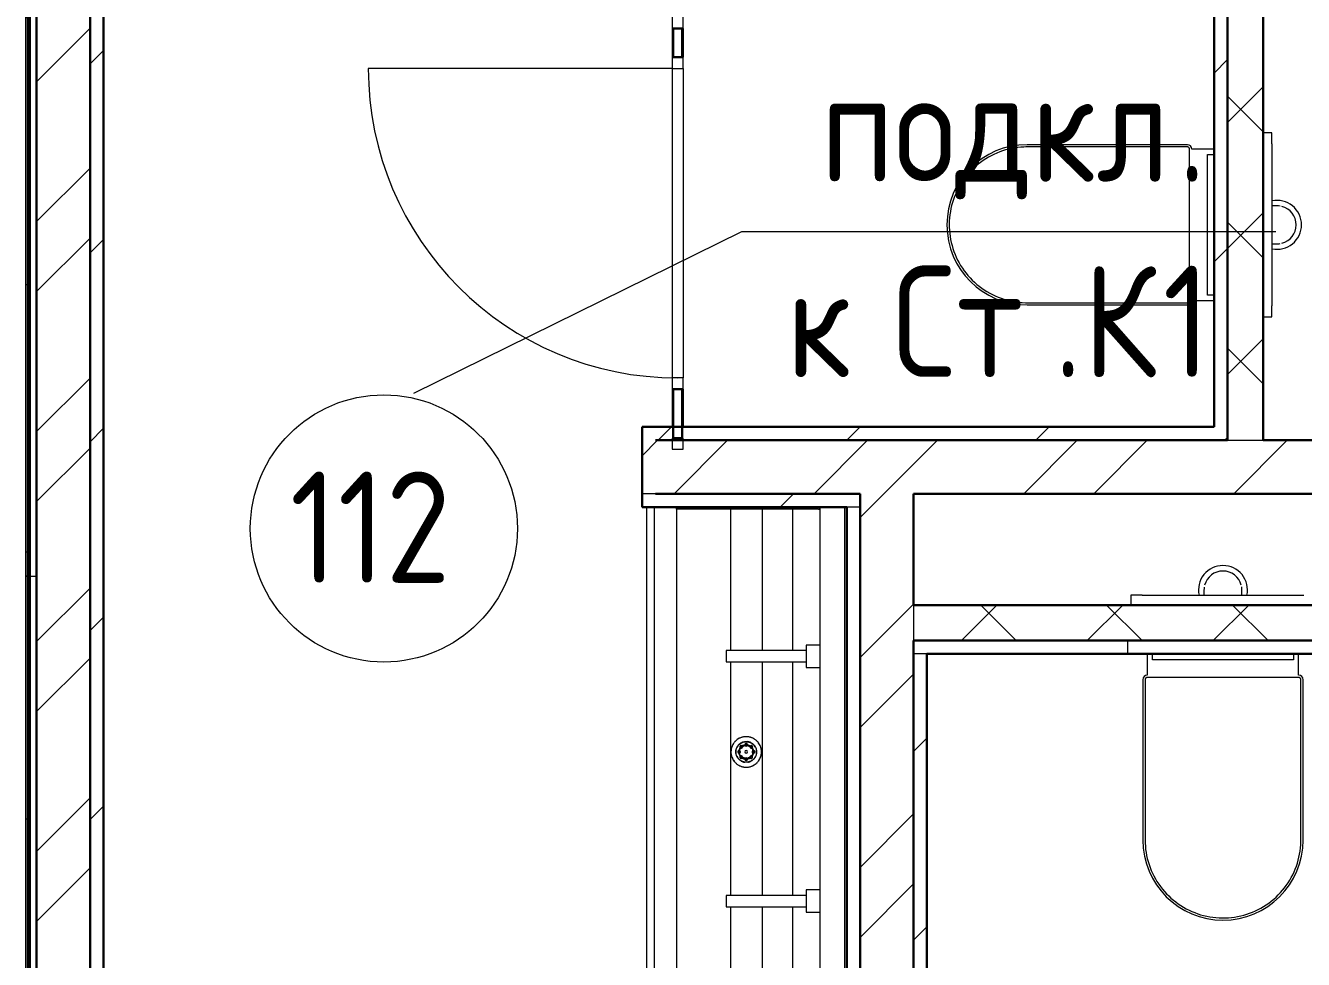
# Model space of a CAD drawing. Header units: millimetres. Extents: x -88595 to 880822, y -1054509 to -148035.
# Drawn here: x 160523 to 163394, y -273148 to -271051 of the extents above; entities that cross this region are included whole.
import ezdxf

# ---------------------------------------------------------------- set-up
doc = ezdxf.new("R2010")
doc.units = ezdxf.units.MM
for name, color, linetype, lineweight in [('Аннотация', 7, 'Continuous', 20), ('Витраж', 7, 'Continuous', 9), ('Двери', 7, 'Continuous', 9), ('Марки помещений', 7, 'Continuous', 20), ('Оборудование', 7, 'Continuous', 18), ('Ограждение', 7, 'Continuous', 9), ('Сантехника', 7, 'Continuous', 18), ('Стены наружные', 7, 'Continuous', 18), ('Стены разрез', 7, 'Continuous', 30), ('Стены штриховка', 7, 'Continuous', 9)]:
    doc.layers.add(name, color=color, linetype=linetype, lineweight=lineweight)
doc.styles.add('$1$GOST Common', font='GOST_Common.ttf', dxfattribs={"width": 0.9, "height": 250})
doc.styles.add('GOST Common_3', font='GOST_Common.ttf', dxfattribs={"width": 0.9, "height": 2.5})
pattern_1 = [(0, (223438.7, 672767.34), (0, 600), []), (90, (223438.7, 672767.34), (-600, 4e-14), [])]

# ---------------------------------------------------------------- blocks, each defined once
blk = doc.blocks.new('$0$ADSK_Аннотация_Текст_сВыноской - Текст с выноской-3260329-В_Координация_1 этаж ОВ3')
at = {"layer": 'Аннотация'}
blk.add_line((-6, 0), (6, 0), dxfattribs=at)
blk = doc.blocks.new('1 этаж')
at = {"layer": 'Ограждение'}
h = blk.add_hatch(dxfattribs=at)
h.set_pattern_fill('FP_24', color=256, style=0, pattern_type=2)
h.set_pattern_definition(pattern_1)
h.paths.add_polyline_path([(196657.7, 656027.6), (196657.7, 659612.6), (196652.7, 659612.6), (196652.7, 656027.6)])
h = blk.add_hatch(dxfattribs=at)
h.set_pattern_fill('FP_24', color=256, style=0, pattern_type=2)
h.set_pattern_definition(pattern_1)
h.paths.add_polyline_path([(196652.7, 654527.6), (196657.7, 654527.6), (196657.7, 656027.6), (196652.7, 656027.6), (196652.7, 654580.8)])
at = {"layer": 'Витраж', "lineweight": 18, "extrusion": (0, 0, -1)}
for p, q in [((198105.2, 657282.6), (198105.2, 657257.6)), ((198130.2, 657257.6), (198130.2, 657282.6)), ((198105.2, 657257.6), (198130.2, 657257.6)), ((198130.2, 657192.6), (198105.2, 657192.6)), ((198105.2, 657192.6), (198105.2, 657167.6)), ((198105.2, 657167.6), (198130.2, 657167.6)), ((198130.2, 657167.6), (198130.2, 657192.6)), ((198130.2, 656472.6), (198105.2, 656472.6)), ((198105.2, 656472.6), (198105.2, 656447.6)), ((198130.2, 656447.6), (198130.2, 656472.6)), ((198105.2, 656447.6), (198130.2, 656447.6))]:
    blk.add_line(p, q, dxfattribs=at)
at = {"layer": 'Витраж'}
for p, q in [((198105.2, 657257.6), (198105.2, 657192.6)), ((198130.2, 657257.6), (198130.2, 657192.6)), ((198105.2, 657167.6), (198105.2, 656472.6)), ((198130.2, 657167.6), (198130.2, 656472.6)), ((198105.2, 656447.6), (198105.2, 656362.6)), ((198130.2, 656447.6), (198130.2, 656362.6))]:
    blk.add_line(p, q, dxfattribs=at)
at = {"layer": 'Витраж', "lineweight": 18}
for p, q in [((198130.2, 656337.6), (198105.2, 656337.6)), ((198105.2, 656337.6), (198105.2, 656312.6)), ((198130.2, 656312.6), (198130.2, 656337.6)), ((198105.2, 656312.6), (198130.2, 656312.6))]:
    blk.add_line(p, q, dxfattribs=at)
at = {"layer": 'Двери'}
blk.add_line((198105.2, 657167.6), (197422.7, 657167.6), dxfattribs=at)
blk.add_arc((198117.7, 657167.6), 695, 180, 270, dxfattribs=at)
at = {"layer": 'Марки помещений'}
blk.add_circle((197457.7, 656134.5), 300, dxfattribs=at)
at = {"layer": 'Ограждение'}
for p, q in [((196652.7, 659612.6), (196652.7, 656027.6)), ((196657.7, 656027.6), (196652.7, 656027.6)), ((196652.7, 656027.6), (196657.7, 656027.6)), ((196652.7, 656027.6), (196652.7, 654527.6))]:
    blk.add_line(p, q, dxfattribs=at)
at = {"layer": 'Сантехника', "lineweight": 9}
for p, q in [((199452.7, 657023.1), (199432.7, 657023.1)), ((199452.7, 656998.1), (199452.7, 657023.1)), ((199452.7, 656998.1), (199452.7, 656634.6)), ((199452.7, 656609.6), (199452.7, 656634.6)), ((199432.7, 656609.6), (199452.7, 656609.6)), ((199136, 655984.8), (199136, 655962.6)), ((199161, 655984.8), (199136, 655984.8)), ((199161, 655984.8), (199524.5, 655984.8))]:
    blk.add_line(p, q, dxfattribs=at)
at = {"layer": 'Сантехника'}
for p, q in [((199262.7, 656996.4), (198902.7, 656996.4)), ((199262.7, 656991.4), (198902.7, 656991.4)), ((199267.7, 656646.4), (199267.7, 656986.4)), ((199322.7, 656986.4), (199272.7, 656986.4)), ((199307.7, 656658.1), (199307.7, 656974.6)), ((199307.7, 656974.6), (199322.7, 656974.6)), ((199322.7, 656658.1), (199307.7, 656658.1)), ((198902.7, 656641.4), (199262.7, 656641.4)), ((198902.7, 656636.4), (199262.7, 656636.4)), ((199272.7, 656646.4), (199322.7, 656646.4)), ((198047.7, 656182.6), (198047.7, 654412.6)), ((198064.7, 656182.6), (198064.7, 654412.6)), ((198114.7, 656177.6), (198114.7, 656182.6)), ((198114.7, 656177.6), (198114.7, 654417.6)), ((198425.8, 656177.6), (198114.7, 656177.6)), ((198236.6, 656177.6), (198236.6, 655860.1)), ((198307.4, 656177.6), (198307.4, 655860.1)), ((198375.3, 656177.6), (198375.3, 655860)), ((198425.8, 656182.6), (198425.8, 656177.6)), ((198434.4, 656177.6), (198425.8, 656177.6)), ((198434.4, 656177.6), (198436.7, 656177.6)), ((198436.7, 656182.6), (198436.7, 656177.6)), ((198436.7, 656177.6), (198436.7, 656182.6)), ((198436.7, 656177.6), (198436.7, 654417.6)), ((198492.7, 656182.6), (198492.7, 654412.6)), ((198406.7, 655860.1), (198226.7, 655860.1)), ((198226.7, 655860.1), (198226.7, 655835.1)), ((198436.7, 655872.6), (198406.7, 655872.6)), ((198406.7, 655872.6), (198406.7, 655822.6)), ((199172.7, 655852.6), (199172.7, 655804.8)), ((199184.5, 655839.8), (199184.5, 655852.6)), ((199500.9, 655852.6), (199500.9, 655839.8)), ((199512.7, 655804.8), (199512.7, 655852.6)), ((198226.7, 655835.1), (198406.7, 655835.1)), ((198236.6, 655835.1), (198236.6, 655310.1)), ((198307.4, 655835.1), (198307.4, 655310.1)), ((198375.3, 655835.2), (198375.3, 655310)), ((198406.7, 655822.6), (198436.7, 655822.6)), ((199500.9, 655839.8), (199184.5, 655839.8)), ((199162.7, 655794.8), (199162.7, 655434.8)), ((199167.7, 655794.8), (199167.7, 655434.8)), ((199512.7, 655799.8), (199172.7, 655799.8)), ((199517.7, 655434.8), (199517.7, 655794.8)), ((199522.7, 655434.8), (199522.7, 655794.8)), ((198406.7, 655310.1), (198226.7, 655310.1)), ((198226.7, 655310.1), (198226.7, 655285.1)), ((198436.7, 655322.6), (198406.7, 655322.6)), ((198406.7, 655322.6), (198406.7, 655272.6)), ((198226.7, 655285.1), (198406.7, 655285.1)), ((198236.6, 655285.1), (198236.6, 654760.1)), ((198307.4, 655285.1), (198307.4, 654760.1)), ((198375.3, 655285.2), (198375.3, 654760)), ((198406.7, 655272.6), (198436.7, 655272.6))]:
    blk.add_line(p, q, dxfattribs=at)
at = {"layer": 'Сантехника', "flags": 128}
for points in [[(198902.7, 656991.4), (198895.7, 656991.2), (198888.7, 656990.8), (198881.8, 656990.1), (198874.8, 656989.1), (198867.9, 656987.9), (198861.1, 656986.3), (198854.3, 656984.5), (198847.7, 656982.5), (198841.1, 656980.1), (198834.6, 656977.5), (198828.2, 656974.7), (198821.9, 656971.6), (198815.8, 656968.2), (198809.8, 656964.6), (198803.9, 656960.8), (198798.2, 656956.7), (198792.7, 656952.4), (198787.3, 656947.9), (198782.1, 656943.2), (198777.2, 656938.3), (198772.4, 656933.2), (198767.8, 656927.9), (198763.5, 656922.4), (198759.4, 656916.7), (198755.5, 656910.9), (198751.8, 656904.9), (198748.4, 656898.8), (198745.2, 656892.6), (198742.3, 656886.2), (198739.6, 656879.8), (198737.2, 656873.2), (198735.1, 656866.5), (198733.2, 656859.8), (198731.6, 656853), (198730.3, 656846.1), (198729.2, 656839.2), (198728.4, 656832.2), (198727.9, 656825.2), (198727.7, 656818.2), (198727.8, 656811.2), (198728.1, 656804.3), (198728.8, 656797.3), (198729.7, 656790.3), (198730.8, 656783.4), (198732.3, 656776.6), (198734, 656769.8), (198736, 656763.1), (198738.3, 656756.5), (198740.8, 656750), (198743.6, 656743.5), (198746.6, 656737.2), (198749.9, 656731), (198753.4, 656725), (198757.2, 656719.1), (198761.2, 656713.4), (198765.5, 656707.8), (198769.9, 656702.4), (198774.6, 656697.2), (198779.4, 656692.1), (198784.5, 656687.3), (198789.8, 656682.7), (198795.2, 656678.3), (198800.8, 656674.1), (198806.6, 656670.1), (198812.5, 656666.4), (198818.6, 656662.9), (198824.8, 656659.7), (198831.1, 656656.7), (198837.5, 656653.9), (198844.1, 656651.5), (198850.7, 656649.3), (198857.5, 656647.3), (198864.2, 656645.6), (198871.1, 656644.2), (198878, 656643.1), (198885, 656642.3), (198891.9, 656641.7), (198898.9, 656641.4), (198902.7, 656641.4)], [(199267.7, 656986.4), (199267.7, 656986.6), (199267.7, 656986.8), (199267.7, 656987), (199267.6, 656987.2), (199267.6, 656987.3), (199267.6, 656987.5), (199267.5, 656987.7), (199267.5, 656987.9), (199267.4, 656988.1), (199267.3, 656988.3), (199267.2, 656988.5), (199267.1, 656988.7), (199267.1, 656988.8), (199266.9, 656989), (199266.8, 656989.2), (199266.7, 656989.3), (199266.6, 656989.5), (199266.5, 656989.7), (199266.3, 656989.8), (199266.2, 656989.9), (199266, 656990.1), (199265.9, 656990.2), (199265.7, 656990.3), (199265.6, 656990.5), (199265.4, 656990.6), (199265.2, 656990.7), (199265.1, 656990.8), (199264.9, 656990.9), (199264.7, 656990.9), (199264.5, 656991), (199264.3, 656991.1), (199264.1, 656991.1), (199264, 656991.2), (199263.8, 656991.2), (199263.6, 656991.3), (199263.4, 656991.3), (199263.2, 656991.3), (199263, 656991.3), (199262.8, 656991.4), (199262.7, 656991.4)], [(199262.7, 656641.4), (199262.9, 656641.4), (199263.1, 656641.4), (199263.3, 656641.4), (199263.5, 656641.4), (199263.7, 656641.5), (199263.9, 656641.5), (199264.1, 656641.5), (199264.3, 656641.6), (199264.5, 656641.7), (199264.7, 656641.7), (199264.8, 656641.8), (199265, 656641.9), (199265.2, 656642), (199265.4, 656642.1), (199265.5, 656642.2), (199265.7, 656642.3), (199265.9, 656642.5), (199266, 656642.6), (199266.2, 656642.7), (199266.3, 656642.9), (199266.4, 656643), (199266.6, 656643.2), (199266.7, 656643.3), (199266.8, 656643.5), (199266.9, 656643.7), (199267, 656643.8), (199267.1, 656644), (199267.2, 656644.2), (199267.3, 656644.4), (199267.4, 656644.5), (199267.4, 656644.7), (199267.5, 656644.9), (199267.6, 656645.1), (199267.6, 656645.3), (199267.6, 656645.5), (199267.7, 656645.7), (199267.7, 656645.9), (199267.7, 656646.1), (199267.7, 656646.3), (199267.7, 656646.4)], [(199172.7, 655799.8), (199172.5, 655799.8), (199172.3, 655799.8), (199172.1, 655799.7), (199171.9, 655799.7), (199171.7, 655799.7), (199171.5, 655799.6), (199171.3, 655799.6), (199171.1, 655799.5), (199170.9, 655799.5), (199170.8, 655799.4), (199170.6, 655799.3), (199170.4, 655799.2), (199170.2, 655799.1), (199170.1, 655799), (199169.9, 655798.9), (199169.7, 655798.8), (199169.6, 655798.7), (199169.4, 655798.5), (199169.3, 655798.4), (199169.1, 655798.3), (199169, 655798.1), (199168.9, 655798), (199168.7, 655797.8), (199168.6, 655797.7), (199168.5, 655797.5), (199168.4, 655797.3), (199168.3, 655797.1), (199168.2, 655797), (199168.1, 655796.8), (199168.1, 655796.6), (199168, 655796.4), (199167.9, 655796.2), (199167.9, 655796), (199167.8, 655795.8), (199167.8, 655795.6), (199167.8, 655795.4), (199167.7, 655795.2), (199167.7, 655795), (199167.7, 655794.8), (199167.7, 655794.8)], [(199517.7, 655794.8), (199517.7, 655795), (199517.7, 655795.2), (199517.7, 655795.4), (199517.6, 655795.6), (199517.6, 655795.8), (199517.6, 655796), (199517.5, 655796.2), (199517.5, 655796.4), (199517.4, 655796.5), (199517.3, 655796.7), (199517.2, 655796.9), (199517.1, 655797.1), (199517.1, 655797.3), (199516.9, 655797.4), (199516.8, 655797.6), (199516.7, 655797.8), (199516.6, 655797.9), (199516.5, 655798.1), (199516.3, 655798.2), (199516.2, 655798.4), (199516, 655798.5), (199515.9, 655798.6), (199515.7, 655798.8), (199515.6, 655798.9), (199515.4, 655799), (199515.2, 655799.1), (199515.1, 655799.2), (199514.9, 655799.3), (199514.7, 655799.4), (199514.5, 655799.4), (199514.3, 655799.5), (199514.1, 655799.6), (199514, 655799.6), (199513.8, 655799.7), (199513.6, 655799.7), (199513.4, 655799.7), (199513.2, 655799.8), (199513, 655799.8), (199512.8, 655799.8), (199512.7, 655799.8)], [(198306, 655632.6), (198306, 655634), (198305.9, 655635.3), (198305.8, 655636.7), (198305.6, 655638.1), (198305.3, 655639.4), (198305, 655640.8), (198304.7, 655642.1), (198304.3, 655643.4), (198303.8, 655644.7), (198303.3, 655646), (198302.7, 655647.2), (198302.1, 655648.4), (198301.5, 655649.6), (198300.8, 655650.8), (198300, 655652), (198299.2, 655653.1), (198298.4, 655654.2), (198297.5, 655655.2), (198296.6, 655656.2), (198295.6, 655657.2), (198294.6, 655658.1), (198293.6, 655659), (198292.5, 655659.9), (198291.4, 655660.7), (198290.2, 655661.5), (198289.1, 655662.2), (198287.9, 655662.9), (198286.7, 655663.5), (198285.4, 655664.1), (198284.1, 655664.6), (198282.9, 655665), (198281.5, 655665.5), (198280.2, 655665.8), (198278.9, 655666.1), (198277.5, 655666.4), (198276.2, 655666.6), (198274.8, 655666.8), (198273.5, 655666.9), (198272.1, 655666.9), (198270.7, 655666.9), (198269.3, 655666.8), (198268, 655666.7), (198266.6, 655666.5), (198265.3, 655666.3), (198263.9, 655666), (198262.6, 655665.7), (198261.3, 655665.3), (198260, 655664.8), (198258.7, 655664.3), (198257.4, 655663.8), (198256.2, 655663.2), (198255, 655662.6), (198253.8, 655661.9), (198252.7, 655661.1), (198251.5, 655660.3), (198250.4, 655659.5), (198249.4, 655658.6), (198248.4, 655657.7), (198247.4, 655656.8), (198246.4, 655655.8), (198245.5, 655654.7), (198244.6, 655653.7), (198243.8, 655652.6), (198243.1, 655651.4), (198242.3, 655650.3), (198241.6, 655649.1), (198241, 655647.9), (198240.4, 655646.6), (198239.9, 655645.4), (198239.4, 655644.1), (198239, 655642.8), (198238.6, 655641.5), (198238.2, 655640.1), (198238, 655638.8), (198237.8, 655637.4), (198237.6, 655636.1), (198237.5, 655634.7), (198237.4, 655633.3), (198237.4, 655632.6)], [(198248.4, 655632.6), (198248.4, 655633.5), (198248.5, 655634.5), (198248.6, 655635.4), (198248.7, 655636.3), (198248.9, 655637.2), (198249.1, 655638.1), (198249.3, 655639), (198249.6, 655639.9), (198249.9, 655640.8), (198250.3, 655641.7), (198250.6, 655642.5), (198251, 655643.4), (198251.5, 655644.2), (198252, 655645), (198252.5, 655645.8), (198253, 655646.5), (198253.6, 655647.3), (198254.2, 655648), (198254.8, 655648.7), (198255.5, 655649.3), (198256.2, 655650), (198256.9, 655650.6), (198257.6, 655651.1), (198258.3, 655651.7), (198259.1, 655652.2), (198259.9, 655652.7), (198260.7, 655653.2), (198261.6, 655653.6), (198262.4, 655654), (198263.3, 655654.3), (198264.1, 655654.6), (198265, 655654.9), (198265.9, 655655.2), (198266.8, 655655.4), (198267.8, 655655.6), (198268.7, 655655.7), (198269.6, 655655.8), (198270.5, 655655.9), (198271.5, 655655.9), (198272.4, 655655.9), (198273.3, 655655.8), (198274.3, 655655.8), (198275.2, 655655.6), (198276.1, 655655.5), (198277, 655655.3), (198277.9, 655655.1), (198278.8, 655654.8), (198279.7, 655654.5), (198280.6, 655654.2), (198281.4, 655653.8), (198282.2, 655653.4), (198283.1, 655652.9), (198283.9, 655652.5), (198284.7, 655652), (198285.4, 655651.4), (198286.2, 655650.9), (198286.9, 655650.3), (198287.6, 655649.7), (198288.2, 655649), (198288.9, 655648.3), (198289.5, 655647.6), (198290.1, 655646.9), (198290.7, 655646.2), (198291.2, 655645.4), (198291.7, 655644.6), (198292.1, 655643.8), (198292.6, 655643), (198293, 655642.1), (198293.3, 655641.3), (198293.7, 655640.4), (198294, 655639.5), (198294.2, 655638.6), (198294.4, 655637.7), (198294.6, 655636.8), (198294.8, 655635.9), (198294.9, 655635), (198295, 655634), (198295, 655633.1), (198295, 655632.6)], [(198251.3, 655643.2), (198251.7, 655644.1), (198252.2, 655644.8), (198252.7, 655645.6), (198253.2, 655646.4), (198253.8, 655647.1), (198254.4, 655647.8), (198255, 655648.5), (198255.7, 655649.1), (198256.3, 655649.8), (198257, 655650.4), (198257.8, 655650.9)], [(198255.2, 655649), (198254.5, 655648.3), (198253.9, 655647.6), (198253.3, 655646.9), (198252.8, 655646.2), (198252.2, 655645.4), (198251.7, 655644.6), (198251.3, 655643.8)], [(198255.5, 655632.6), (198255.5, 655633.3), (198255.6, 655633.9), (198255.6, 655634.5), (198255.7, 655635.2), (198255.8, 655635.8), (198256, 655636.5), (198256.1, 655637.1), (198256.3, 655637.7), (198256.5, 655638.3), (198256.8, 655638.9), (198257.1, 655639.5), (198257.3, 655640.1), (198257.7, 655640.7), (198258, 655641.2), (198258.3, 655641.8), (198258.7, 655642.3), (198259.1, 655642.8), (198259.5, 655643.3), (198260, 655643.8), (198260.4, 655644.2), (198260.9, 655644.7), (198261.4, 655645.1), (198261.9, 655645.5), (198262.4, 655645.9), (198263, 655646.2)], [(198258.5, 655651.5), (198259.3, 655652), (198260, 655652.5), (198260.9, 655652.9), (198261.7, 655653.3), (198262.5, 655653.7), (198263.4, 655654.1), (198264.2, 655654.4)], [(198263.7, 655654.5), (198262.9, 655654.2), (198262, 655653.8), (198261.2, 655653.4)], [(198267.8, 655655.3), (198268.7, 655655.4), (198269.6, 655655.5), (198270.5, 655655.6), (198271.5, 655655.6), (198272.4, 655655.6), (198273.3, 655655.6), (198274.2, 655655.5), (198275.1, 655655.4), (198276, 655655.2), (198276.9, 655655), (198277.8, 655654.8), (198278.7, 655654.6), (198279.6, 655654.3), (198280.5, 655653.9), (198281.3, 655653.6), (198282.1, 655653.2), (198282.9, 655652.7), (198283.7, 655652.3), (198284.5, 655651.8), (198285.3, 655651.2)], [(198268.3, 655648.4), (198269, 655648.6), (198269.6, 655648.7), (198270.2, 655648.7), (198270.9, 655648.8), (198271.5, 655648.8), (198272.2, 655648.8), (198272.8, 655648.8), (198273.5, 655648.7), (198274.1, 655648.6), (198274.8, 655648.5)], [(198282.7, 655653.2), (198281.9, 655653.6), (198281, 655654), (198280.2, 655654.3), (198279.3, 655654.6), (198278.4, 655654.9), (198277.5, 655655.2), (198276.6, 655655.4), (198275.7, 655655.6), (198274.8, 655655.7)], [(198280.7, 655646.1), (198281.2, 655645.7), (198281.8, 655645.3), (198282.3, 655644.9), (198282.7, 655644.5), (198283.2, 655644), (198283.7, 655643.5), (198284.1, 655643.1), (198284.5, 655642.6), (198284.9, 655642), (198285.2, 655641.5), (198285.6, 655641), (198285.9, 655640.4), (198286.2, 655639.8), (198286.5, 655639.2), (198286.7, 655638.6), (198287, 655638), (198287.2, 655637.4), (198287.4, 655636.8), (198287.5, 655636.2), (198287.6, 655635.5), (198287.7, 655634.9), (198287.8, 655634.2), (198287.9, 655633.6), (198287.9, 655633), (198287.9, 655632.6)], [(198285.3, 655651.2), (198286, 655650.7), (198286.7, 655650.1), (198287.4, 655649.5), (198288.1, 655648.8), (198288.7, 655648.2), (198289.3, 655647.5), (198289.9, 655646.8), (198290.4, 655646), (198291, 655645.3), (198291.5, 655644.5), (198291.9, 655643.7)], [(198291.9, 655644.2), (198291.5, 655645), (198290.9, 655645.8), (198290.4, 655646.5), (198289.8, 655647.3), (198289.2, 655648), (198288.6, 655648.7), (198287.9, 655649.3)], [(198237.4, 655632.6), (198237.4, 655631.2), (198237.5, 655629.9), (198237.7, 655628.5), (198237.8, 655627.1), (198238.1, 655625.8), (198238.4, 655624.5), (198238.7, 655623.1), (198239.2, 655621.8), (198239.6, 655620.5), (198240.1, 655619.2), (198240.7, 655618), (198241.3, 655616.8), (198241.9, 655615.6), (198242.7, 655614.4), (198243.4, 655613.2), (198244.2, 655612.1), (198245, 655611), (198245.9, 655610), (198246.8, 655609), (198247.8, 655608), (198248.8, 655607.1), (198249.9, 655606.2), (198250.9, 655605.3), (198252, 655604.5), (198253.2, 655603.7), (198254.3, 655603), (198255.5, 655602.4), (198256.8, 655601.7), (198258, 655601.2), (198259.3, 655600.6), (198260.6, 655600.2), (198261.9, 655599.7), (198263.2, 655599.4), (198264.5, 655599.1), (198265.9, 655598.8), (198267.2, 655598.6), (198268.6, 655598.4), (198270, 655598.3), (198271.3, 655598.3), (198272.7, 655598.3), (198274.1, 655598.4), (198275.4, 655598.5), (198276.8, 655598.7), (198278.2, 655598.9), (198279.5, 655599.2), (198280.8, 655599.5), (198282.1, 655599.9), (198283.4, 655600.4), (198284.7, 655600.9), (198286, 655601.4), (198287.2, 655602), (198288.4, 655602.7), (198289.6, 655603.3), (198290.8, 655604.1), (198291.9, 655604.9), (198293, 655605.7), (198294, 655606.6), (198295.1, 655607.5), (198296.1, 655608.4), (198297, 655609.4), (198297.9, 655610.5), (198298.8, 655611.5), (198299.6, 655612.6), (198300.4, 655613.8), (198301.1, 655614.9), (198301.8, 655616.1), (198302.4, 655617.3), (198303, 655618.6), (198303.5, 655619.8), (198304, 655621.1), (198304.5, 655622.4), (198304.8, 655623.7), (198305.2, 655625.1), (198305.4, 655626.4), (198305.7, 655627.8), (198305.8, 655629.1), (198305.9, 655630.5), (198306, 655631.9), (198306, 655632.6)], [(198248.8, 655636.8), (198248.6, 655635.9), (198248.5, 655635), (198248.5, 655634), (198248.4, 655633.1), (198248.4, 655632.6)], [(198248.4, 655632.6), (198248.4, 655631.7), (198248.5, 655630.7), (198248.6, 655629.8), (198248.7, 655628.9)], [(198295, 655632.6), (198295, 655631.7), (198294.9, 655630.7), (198294.8, 655629.8), (198294.7, 655628.9), (198294.5, 655628), (198294.3, 655627.1), (198294.1, 655626.2), (198293.8, 655625.3), (198293.5, 655624.4), (198293.2, 655623.5), (198292.8, 655622.7), (198292.4, 655621.8), (198291.9, 655621), (198291.5, 655620.2), (198290.9, 655619.4), (198290.4, 655618.7), (198289.8, 655618), (198289.2, 655617.2), (198288.6, 655616.6), (198287.9, 655615.9), (198287.3, 655615.3), (198286.6, 655614.6), (198285.8, 655614.1), (198285.1, 655613.5), (198284.3, 655613), (198283.5, 655612.5), (198282.7, 655612.1), (198281.9, 655611.6), (198281, 655611.2), (198280.2, 655610.9), (198279.3, 655610.6), (198278.4, 655610.3), (198277.5, 655610), (198276.6, 655609.8), (198275.7, 655609.6), (198274.8, 655609.5), (198273.8, 655609.4), (198272.9, 655609.3), (198272, 655609.3), (198271, 655609.3), (198270.1, 655609.4), (198269.2, 655609.4), (198268.2, 655609.6), (198267.3, 655609.7), (198266.4, 655609.9), (198265.5, 655610.1), (198264.6, 655610.4), (198263.7, 655610.7), (198262.9, 655611), (198262, 655611.4), (198261.2, 655611.8), (198260.4, 655612.3), (198259.5, 655612.7), (198258.8, 655613.2), (198258, 655613.8), (198257.3, 655614.3), (198256.5, 655614.9), (198255.8, 655615.5), (198255.2, 655616.2), (198254.5, 655616.9), (198253.9, 655617.6), (198253.3, 655618.3), (198252.8, 655619), (198252.2, 655619.8), (198251.7, 655620.6), (198251.3, 655621.4), (198250.8, 655622.2), (198250.5, 655623.1), (198250.1, 655623.9), (198249.8, 655624.8), (198249.5, 655625.7), (198249.2, 655626.6), (198249, 655627.5), (198248.8, 655628.4), (198248.6, 655629.3), (198248.5, 655630.2), (198248.5, 655631.2), (198248.4, 655632.1), (198248.4, 655632.6)], [(198248.7, 655632.6), (198248.7, 655633.5), (198248.7, 655634.4), (198248.8, 655635.4), (198249, 655636.3), (198249.1, 655637.2), (198249.3, 655638.1)], [(198249.2, 655627.5), (198249.1, 655628.4), (198248.9, 655629.4), (198248.8, 655630.3), (198248.7, 655631.2), (198248.7, 655632.1), (198248.7, 655632.6)], [(198284.9, 655613.7), (198284.2, 655613.2), (198283.4, 655612.7), (198282.6, 655612.3), (198281.7, 655611.9), (198280.9, 655611.5), (198280.1, 655611.1), (198279.2, 655610.8), (198278.3, 655610.5), (198277.4, 655610.3), (198276.5, 655610.1), (198275.6, 655609.9), (198274.7, 655609.8), (198273.8, 655609.7), (198272.9, 655609.6), (198272, 655609.6), (198271, 655609.6), (198270.1, 655609.6), (198269.2, 655609.7), (198268.3, 655609.8), (198267.4, 655610), (198266.5, 655610.2), (198265.6, 655610.4), (198264.7, 655610.7), (198263.8, 655611), (198263, 655611.3), (198262.1, 655611.7), (198261.3, 655612.1), (198260.5, 655612.5), (198259.7, 655613), (198258.9, 655613.5), (198258.2, 655614), (198257.4, 655614.5), (198256.7, 655615.1), (198256, 655615.7), (198255.4, 655616.4), (198254.7, 655617), (198254.1, 655617.7), (198253.5, 655618.5), (198253, 655619.2), (198252.5, 655619.9), (198252, 655620.7), (198251.5, 655621.5)], [(198251.5, 655621), (198252, 655620.2), (198252.5, 655619.4), (198253, 655618.7), (198253.6, 655618), (198254.2, 655617.2), (198254.8, 655616.6), (198255.5, 655615.9)], [(198262.7, 655619.1), (198262.2, 655619.5), (198261.7, 655619.9), (198261.2, 655620.3), (198260.7, 655620.7), (198260.2, 655621.2), (198259.8, 655621.7), (198259.3, 655622.1), (198258.9, 655622.7), (198258.5, 655623.2), (198258.2, 655623.7), (198257.8, 655624.3), (198257.5, 655624.8), (198257.2, 655625.4), (198256.9, 655626), (198256.7, 655626.6), (198256.4, 655627.2), (198256.2, 655627.8), (198256.1, 655628.4), (198255.9, 655629), (198255.8, 655629.7), (198255.7, 655630.3), (198255.6, 655631), (198255.5, 655631.6), (198255.5, 655632.3), (198255.5, 655632.6)], [(198275.1, 655616.8), (198274.5, 655616.6), (198273.8, 655616.5), (198273.2, 655616.5), (198272.5, 655616.4), (198271.9, 655616.4), (198271.2, 655616.4), (198270.6, 655616.4), (198269.9, 655616.5), (198269.3, 655616.6), (198268.7, 655616.7)], [(198287.9, 655632.6), (198287.9, 655632), (198287.9, 655631.3), (198287.8, 655630.7), (198287.7, 655630), (198287.6, 655629.4), (198287.4, 655628.8), (198287.3, 655628.1), (198287.1, 655627.5), (198286.9, 655626.9), (198286.6, 655626.3), (198286.4, 655625.7), (198286.1, 655625.1), (198285.8, 655624.6), (198285.4, 655624), (198285.1, 655623.5), (198284.7, 655622.9), (198284.3, 655622.4), (198283.9, 655621.9), (198283.5, 655621.4), (198283, 655621), (198282.5, 655620.5), (198282, 655620.1), (198281.5, 655619.7), (198281, 655619.3), (198280.5, 655619)], [(198292.1, 655622), (198291.7, 655621.2), (198291.2, 655620.4), (198290.7, 655619.6), (198290.2, 655618.8), (198289.6, 655618.1), (198289, 655617.4), (198288.4, 655616.7), (198287.8, 655616.1), (198287.1, 655615.4), (198286.4, 655614.8), (198285.7, 655614.3)], [(198288.2, 655616.2), (198288.9, 655616.9), (198289.5, 655617.6), (198290.1, 655618.3), (198290.7, 655619), (198291.2, 655619.8), (198291.7, 655620.6), (198292.1, 655621.4)], [(198294.7, 655632.6), (198294.7, 655631.7), (198294.7, 655630.8), (198294.6, 655629.8), (198294.5, 655628.9), (198294.3, 655628), (198294.1, 655627.1)], [(198294.2, 655637.7), (198294.4, 655636.8), (198294.5, 655635.9), (198294.6, 655634.9), (198294.7, 655634), (198294.7, 655633.1), (198294.7, 655632.6)], [(198294.6, 655628.4), (198294.8, 655629.3), (198294.9, 655630.2), (198295, 655631.2), (198295, 655632.1), (198295, 655632.6)], [(198295, 655632.6), (198295, 655633.5), (198294.9, 655634.5), (198294.8, 655635.4), (198294.7, 655636.3)], [(198260.7, 655612.1), (198261.6, 655611.6), (198262.4, 655611.2), (198263.3, 655610.9), (198264.1, 655610.6), (198265, 655610.3), (198265.9, 655610), (198266.8, 655609.8), (198267.8, 655609.6), (198268.7, 655609.5)], [(198275.2, 655609.6), (198276.1, 655609.7), (198277, 655609.9), (198277.9, 655610.1), (198278.8, 655610.4), (198279.7, 655610.7), (198280.6, 655611), (198281.4, 655611.4), (198282.2, 655611.8)], [(199167.7, 655434.8), (199167.9, 655427.8), (199168.3, 655420.8), (199169, 655413.8), (199169.9, 655406.9), (199171.2, 655400), (199172.7, 655393.2), (199174.5, 655386.4), (199176.6, 655379.7), (199178.9, 655373.1), (199181.5, 655366.6), (199184.4, 655360.2), (199187.5, 655354), (199190.8, 655347.8), (199194.4, 655341.8), (199198.3, 655336), (199202.3, 655330.3), (199206.6, 655324.7), (199211.1, 655319.4), (199215.9, 655314.2), (199220.8, 655309.2), (199225.9, 655304.5), (199231.2, 655299.9), (199236.7, 655295.6), (199242.3, 655291.4), (199248.2, 655287.5), (199254.1, 655283.9), (199260.2, 655280.4), (199266.5, 655277.3), (199272.8, 655274.3), (199279.3, 655271.7), (199285.9, 655269.3), (199292.5, 655267.1), (199299.3, 655265.3), (199306.1, 655263.7), (199313, 655262.3), (199319.9, 655261.3), (199326.8, 655260.5), (199333.8, 655260), (199340.8, 655259.8), (199347.8, 655259.9), (199354.8, 655260.2), (199361.8, 655260.8), (199368.7, 655261.7), (199375.6, 655262.9), (199382.5, 655264.4), (199389.3, 655266.1), (199396, 655268.1), (199402.6, 655270.3), (199409.1, 655272.9), (199415.5, 655275.7), (199421.8, 655278.7), (199428, 655282), (199434.1, 655285.5), (199440, 655289.3), (199445.7, 655293.3), (199451.3, 655297.5), (199456.7, 655302), (199461.9, 655306.6), (199466.9, 655311.5), (199471.8, 655316.6), (199476.4, 655321.8), (199480.8, 655327.3), (199485, 655332.9), (199488.9, 655338.6), (199492.7, 655344.6), (199496.2, 655350.6), (199499.4, 655356.8), (199502.4, 655363.2), (199505.1, 655369.6), (199507.6, 655376.2), (199509.8, 655382.8), (199511.8, 655389.5), (199513.4, 655396.3), (199514.8, 655403.2), (199516, 655410.1), (199516.8, 655417), (199517.4, 655424), (199517.7, 655431), (199517.7, 655434.8)]]:
    blk.add_lwpolyline(points, dxfattribs=at)
at = {"layer": 'Сантехника', "lineweight": 9, "flags": 128}
for points in [[(199464.2, 656859.1), (199464.1, 656859.1), (199464, 656859.1), (199463.8, 656859.1), (199463.6, 656859.1), (199463.3, 656859.1), (199462.9, 656859.1), (199462.4, 656859.1), (199461.9, 656859.1), (199461.3, 656859.1), (199460.6, 656859.1), (199459.9, 656859.1), (199459.1, 656859.1), (199458.2, 656859.1), (199457.3, 656859.1), (199456.3, 656859.1), (199455.3, 656859.1), (199454.1, 656859.1), (199453, 656859.1)], [(199453.8, 656773.7), (199455, 656773.7), (199456, 656773.7), (199457, 656773.7), (199458, 656773.7), (199458.8, 656773.7), (199459.7, 656773.7), (199460.4, 656773.7), (199461.1, 656773.7), (199461.7, 656773.7), (199462.3, 656773.7), (199462.8, 656773.7), (199463.2, 656773.7), (199463.5, 656773.7), (199463.8, 656773.7), (199464, 656773.7), (199464.1, 656773.7), (199464.2, 656773.7), (199464.2, 656773.7)], [(199300, 655996.2), (199300, 655996.2), (199300, 655996.1), (199300, 655995.9), (199300, 655995.7), (199300, 655995.3), (199300, 655994.9), (199300, 655994.5), (199300, 655993.9), (199300, 655993.3), (199300, 655992.7), (199300, 655991.9), (199300, 655991.1), (199300, 655990.3), (199300, 655989.4), (199300, 655988.4), (199300, 655987.3), (199300, 655986.2), (199300, 655985.1)], [(199385.4, 655985.9), (199385.4, 655987), (199385.4, 655988.1), (199385.4, 655989.1), (199385.4, 655990), (199385.4, 655990.9), (199385.4, 655991.7), (199385.4, 655992.5), (199385.4, 655993.2), (199385.4, 655993.8), (199385.4, 655994.3), (199385.4, 655994.8), (199385.4, 655995.2), (199385.4, 655995.6), (199385.4, 655995.8), (199385.4, 655996), (199385.4, 655996.2), (199385.4, 655996.2), (199385.4, 655996.2)]]:
    blk.add_lwpolyline(points, dxfattribs=at)
at = {"layer": 'Сантехника'}
for centre, radius, start, end in [((198902.7, 656816.4), 180, 90, 270), ((199262.7, 656986.4), 10, 0, 90), ((198902.7, 656816.4), 175, 90, 90.9078), ((198902.7, 656816.4), 175, 90, 90.9078), ((199262.7, 656986.4), 5, 60, 90), ((199262.7, 656986.4), 5, 60, 90), ((199262.7, 656986.4), 5, 60, 75), ((199262.7, 656986.4), 5, 0, 30), ((199262.7, 656986.4), 5, 0, 30), ((199262.7, 656986.4), 5, 0, 30), ((198902.7, 656816.4), 175, 269.0922, 270), ((198902.7, 656816.4), 175, 269.0922, 270), ((199262.7, 656646.4), 10, 270, 0), ((199262.7, 656646.4), 5, 270, 300), ((199262.7, 656646.4), 5, 270, 300), ((199262.7, 656646.4), 5, 285, 300), ((199262.7, 656646.4), 5, 330, 0), ((199262.7, 656646.4), 5, 330, 0), ((199262.7, 656646.4), 5, 330, 0), ((199172.7, 655794.8), 10, 90, 180), ((199172.7, 655794.8), 5, 150, 180), ((199172.7, 655794.8), 5, 150, 180), ((199172.7, 655794.8), 5, 150, 165), ((199172.7, 655794.8), 5, 90, 120), ((199172.7, 655794.8), 5, 90, 120), ((199172.7, 655794.8), 5, 90, 120), ((199512.7, 655794.8), 10, 0, 90), ((199512.7, 655794.8), 5, 60, 90), ((199512.7, 655794.8), 5, 60, 90), ((199512.7, 655794.8), 5, 60, 90), ((199512.7, 655794.8), 5, 0, 30), ((199512.7, 655794.8), 5, 0, 30), ((199512.7, 655794.8), 5, 15, 30), ((198271.7, 655632.6), 34.3, 146.5062, 161.2102), ((198271.7, 655632.6), 34.3, 133.5244, 136.5478), ((198271.7, 655632.6), 34.3, 112.2071, 130.7179), ((198271.7, 655632.6), 23, 144, 154.1058), ((198271.7, 655632.6), 15.9, 0, 180), ((198260.3, 655644.1), 3, 45, 225), ((198260.3, 655644.1), 3, 135, 195), ((198271.7, 655632.6), 18.1, 136.1528, 141.4432), ((198260.3, 655644.1), 3, 225, 45), ((198260.3, 655644.1), 3, 90, 120), ((198271.7, 655632.6), 13.9, 45, 135), ((198271.7, 655632.6), 13.9, 45, 135), ((198271.7, 655632.6), 16.2, 110.5449, 125.8473), ((198260.3, 655644.1), 3, 330, 45), ((198271.7, 655632.6), 14.1, 113.7949, 123.75), ((198271.7, 655632.6), 14.1, 102.5449, 112.5), ((198271.7, 655632.6), 16.2, 39.3943, 101.028), ((198271.7, 655648.8), 3, 0, 180), ((198271.7, 655648.8), 3, 0, 180), ((198271.7, 655648.8), 3, 180, 255), ((198271.7, 655648.8), 3, 180, 0), ((198271.7, 655632.6), 34.3, 81.2405, 94.5295), ((198271.7, 655632.6), 14.1, 91.2949, 101.25), ((198271.7, 655632.6), 18.1, 83.5568, 96.4432), ((198271.7, 655632.6), 14.1, 80.5238, 95.3542), ((198271.7, 655632.6), 14.1, 80.0449, 90), ((198271.7, 655648.8), 3, 285, 0), ((198271.7, 655632.6), 14.1, 68.7949, 78.75), ((198271.7, 655632.6), 14.1, 59.068, 67.5), ((198271.7, 655632.6), 34.3, 75.5624, 78.0025), ((198283.2, 655644.1), 3, 135, 210), ((198283.2, 655644.1), 3, 135, 315), ((198283.2, 655644.1), 3, 315, 135), ((198271.7, 655632.6), 34.3, 56.7153, 72.8932), ((198283.2, 655644.1), 3, 60, 90), ((198283.2, 655644.1), 3, 345, 45), ((198271.7, 655632.6), 23, 25.3123, 36), ((198271.7, 655632.6), 34.3, 20.4173, 38.2302), ((198271.7, 655632.6), 34.3, 170.2639, 180), ((198271.7, 655632.6), 34.3, 180, 184.4583), ((198271.7, 655632.6), 34.3, 164.3157, 167.198), ((198271.7, 655632.6), 34.3, 200.4173, 217.5596), ((198271.7, 655632.6), 23, 205.3123, 216), ((198255.5, 655632.6), 3, 90, 180), ((198255.5, 655632.6), 3, 150, 180), ((198255.5, 655632.6), 3, 180, 210), ((198255.5, 655632.6), 3, 180, 270), ((198255.5, 655632.6), 3, 90, 105), ((198255.5, 655632.6), 3, 255, 270), ((198271.7, 655632.6), 16.2, 158.4339, 180), ((198255.5, 655632.6), 3, 30, 90), ((198255.5, 655632.6), 3, 0, 90), ((198255.5, 655632.6), 3, 270, 0), ((198255.5, 655632.6), 3, 270, 330), ((198271.7, 655632.6), 15.9, 183.2212, 0), ((198260.3, 655621.1), 3, 135, 315), ((198260.3, 655621.1), 3, 165, 225), ((198271.7, 655632.6), 14.1, 173.2684, 180), ((198260.3, 655644.1), 3, 210, 225), ((198260.3, 655621.1), 3, 135, 150), ((198271.7, 655632.6), 13.9, 180, 183.8825), ((198271.7, 655632.6), 13.9, 180, 183.8825), ((198260.3, 655644.1), 3, 225, 285), ((198260.3, 655621.1), 3, 75, 135), ((198260.3, 655621.1), 3, 315, 135), ((198260.3, 655621.1), 3, 240, 270), ((198271.7, 655632.6), 16.2, 219.3943, 281.028), ((198271.7, 655632.6), 14.1, 136.2949, 141.7649), ((198271.7, 655632.6), 14.1, 218.2351, 225), ((198271.7, 655632.6), 14.1, 124.7852, 137.7972), ((198271.7, 655632.6), 14.1, 222.2028, 235.2148), ((198271.7, 655632.6), 14.1, 125.0449, 135), ((198271.7, 655632.6), 13.9, 225, 315), ((198271.7, 655632.6), 13.9, 225, 315), ((198271.7, 655632.6), 14.1, 226.2949, 236.25), ((198260.3, 655621.1), 3, 315, 30), ((198271.7, 655632.6), 14.1, 237.5449, 247.5), ((198271.7, 655632.6), 14.1, 248.7949, 258.75), ((198271.7, 655632.6), 3, 0, 180), ((198271.7, 655632.6), 3, 180, 0), ((198271.7, 655616.4), 3, 0, 180), ((198271.7, 655616.4), 3, 105, 180), ((198271.7, 655616.4), 3, 180, 0), ((198271.7, 655616.4), 3, 180, 0), ((198271.7, 655632.6), 14.1, 260.0449, 270), ((198271.7, 655632.6), 14.1, 264.6458, 280.001), ((198271.7, 655632.6), 14.1, 271.2949, 281.25), ((198271.7, 655616.4), 3, 0, 75), ((198271.7, 655632.6), 14.1, 282.5449, 292.5), ((198271.7, 655632.6), 16.2, 290.5449, 335.2568), ((198271.7, 655632.6), 14.1, 293.7949, 300.932), ((198271.7, 655632.6), 14.1, 46.2949, 56.25), ((198271.7, 655632.6), 14.1, 305.0449, 315), ((198271.7, 655632.6), 14.1, 41.7766, 52.7822), ((198283.2, 655621.1), 3, 45, 225), ((198271.7, 655632.6), 14.1, 307.2178, 318.2234), ((198283.2, 655621.1), 3, 150, 225), ((198283.2, 655621.1), 3, 225, 45), ((198271.7, 655632.6), 14.1, 38.2351, 45), ((198271.7, 655632.6), 14.1, 316.2949, 321.7649), ((198283.2, 655644.1), 3, 255, 315), ((198283.2, 655621.1), 3, 45, 105), ((198283.2, 655621.1), 3, 270, 300), ((198271.7, 655632.6), 18.1, 316.4294, 321.4432), ((198287.9, 655632.6), 3, 90, 180), ((198287.9, 655632.6), 3, 180, 270), ((198283.2, 655644.1), 3, 315, 330), ((198287.9, 655632.6), 3, 90, 150), ((198287.9, 655632.6), 3, 210, 270), ((198283.2, 655621.1), 3, 30, 45), ((198283.2, 655621.1), 3, 315, 15), ((198271.7, 655632.6), 13.9, 356.1175, 0), ((198271.7, 655632.6), 13.9, 356.1175, 0), ((198271.7, 655632.6), 14.1, 1.2497, 6.7316), ((198271.7, 655632.6), 14.1, 356.1735, 0), ((198271.7, 655632.6), 16.2, 338.4339, 0), ((198287.9, 655632.6), 3, 75, 90), ((198287.9, 655632.6), 3, 0, 90), ((198287.9, 655632.6), 3, 270, 0), ((198287.9, 655632.6), 3, 270, 285), ((198271.7, 655632.6), 23, 324, 334.1058), ((198287.9, 655632.6), 3, 0, 30), ((198287.9, 655632.6), 3, 330, 0), ((198271.7, 655632.6), 34.3, 325.0376, 341.2102), ((198271.7, 655632.6), 34.3, 344.3157, 347.198), ((198271.7, 655632.6), 34.3, 350.2639, 0), ((198271.7, 655632.6), 34.3, 0, 4.4583), ((198271.7, 655632.6), 34.3, 236.5875, 252.8932), ((198271.7, 655632.6), 34.3, 255.5624, 259.0767), ((198271.7, 655632.6), 34.3, 261.2405, 274.5295), ((198271.7, 655632.6), 18.1, 263.5568, 276.4432), ((198271.7, 655632.6), 34.3, 292.2071, 310.7179), ((198271.7, 655632.6), 34.3, 313.5244, 316.5478), ((199342.7, 655434.8), 180, 180, 0), ((199342.7, 655434.8), 175, 180, 180.9078), ((199342.7, 655434.8), 175, 180, 180.9078), ((199342.7, 655434.8), 175, 359.0922, 0), ((199342.7, 655434.8), 175, 359.0922, 0)]:
    blk.add_arc(centre, radius, start, end, dxfattribs=at)
at = {"layer": 'Сантехника', "lineweight": 9}
for centre, radius, start, end in [((199464.2, 656816.4), 55, 0, 102.0258), ((199464.2, 656816.4), 42.7, 92.2417, 94.1976), ((199464.2, 656816.4), 42.7, 87.9172, 90), ((199464.2, 656816.4), 42.7, 80.8699, 90), ((199464.2, 656816.4), 42.7, 0, 75), ((199464.2, 656816.4), 55, 257.9742, 0), ((199464.2, 656816.4), 42.7, 285, 0), ((199464.2, 656816.4), 42.7, 267.2428, 279.4986), ((199464.2, 656816.4), 42.7, 270, 272.5338), ((199342.7, 655996.2), 55, 90, 192.0258), ((199342.7, 655996.2), 55, 347.9742, 90), ((199342.7, 655996.2), 42.7, 90, 165), ((199342.7, 655996.2), 42.7, 15, 90), ((199342.7, 655996.2), 42.7, 170.8699, 180), ((199342.7, 655996.2), 42.7, 177.9172, 180), ((199342.7, 655996.2), 42.7, 182.2417, 184.1976), ((199342.7, 655996.2), 42.7, 357.2428, 9.4986), ((199342.7, 655996.2), 42.7, 0, 2.5338)]:
    blk.add_arc(centre, radius, start, end, dxfattribs=at)
at = {"layer": 'Стены наружные', "lineweight": 30}
for p, q in [((199432.7, 656332.6), (199432.7, 660262.6)), ((196797.7, 653987.6), (196797.7, 660232.6)), ((196827.7, 654017.6), (196827.7, 660232.6)), ((199322.7, 660232.6), (199322.7, 656362.6)), ((199352.7, 660232.6), (199352.7, 656332.6)), ((196657.7, 660067.6), (196657.7, 654527.6)), ((196662.7, 660067.6), (196662.7, 654527.6)), ((196677.7, 653867.6), (196677.7, 660087.6)), ((199322.7, 656362.6), (198037.7, 656362.6)), ((198037.7, 656362.6), (198037.7, 656182.6)), ((199352.7, 656332.6), (198067.7, 656332.6)), ((199832.7, 656332.6), (199432.7, 656332.6)), ((198067.7, 656212.6), (198527.7, 656212.6)), ((198527.7, 656212.6), (198527.7, 654382.6)), ((198647.7, 655962.6), (198647.7, 656212.6)), ((198647.7, 656212.6), (200087.7, 656212.6)), ((198037.7, 656182.6), (198497.7, 656182.6)), ((198497.7, 656182.6), (198497.7, 654412.6)), ((199687.7, 655962.6), (198647.7, 655962.6)), ((198647.7, 653987.6), (198647.7, 655882.6)), ((198647.7, 655882.6), (199706.7, 655882.6)), ((198677.7, 655852.6), (200057.7, 655852.6)), ((198677.7, 653987.6), (198677.7, 655852.6))]:
    blk.add_line(p, q, dxfattribs=at)
at = {"layer": 'Стены наружные', "linetype": 'Continuous', "lineweight": 9}
for p, q in [((196657.7, 657250.1), (196662.7, 657255.1)), ((196677.7, 657137.9), (196797.7, 657257.9)), ((196797.7, 657178), (196827.7, 657208)), ((196657.7, 657179.4), (196662.7, 657184.4)), ((199322.7, 657157.4), (199352.7, 657187.4)), ((196657.7, 657108.7), (196662.7, 657113.7)), ((199352.7, 657046), (199432.7, 657126)), ((199432.7, 657025.3), (199352.7, 657105.3)), ((196657.7, 657038), (196662.7, 657043)), ((196657.7, 656967.2), (196662.7, 656972.2)), ((196677.7, 656823.6), (196797.7, 656943.6)), ((196657.7, 656896.5), (196662.7, 656901.5)), ((196657.7, 656825.8), (196662.7, 656830.8)), ((199352.7, 656763.1), (199432.7, 656843.1)), ((199432.7, 656742.5), (199352.7, 656822.5)), ((196677.7, 656666.4), (196797.7, 656786.4)), ((196797.7, 656753.7), (196827.7, 656783.7)), ((196657.7, 656755.1), (196662.7, 656760.1)), ((199322.7, 656733.1), (199352.7, 656763.1)), ((196657.7, 656684.4), (196662.7, 656689.4)), ((196657.7, 656613.7), (196662.7, 656618.7)), ((196657.7, 656543), (196662.7, 656548)), ((199352.7, 656480.3), (199432.7, 656560.3)), ((199432.7, 656459.6), (199352.7, 656539.6)), ((196657.7, 656472.3), (196662.7, 656477.3)), ((196677.7, 656352.1), (196797.7, 656472.1)), ((196657.7, 656401.6), (196662.7, 656406.6)), ((198073.7, 656332.6), (198103.7, 656362.6)), ((198497.9, 656332.6), (198527.9, 656362.6)), ((198922.2, 656332.6), (198952.2, 656362.6)), ((196657.7, 656330.9), (196662.7, 656335.9)), ((196797.7, 656329.4), (196827.7, 656359.4)), ((199346.5, 656332.6), (199352.7, 656338.8)), ((196677.7, 656194.9), (196797.7, 656314.9)), ((198037.7, 656297.7), (198072.6, 656332.6)), ((198109.8, 656212.6), (198229.8, 656332.6)), ((198424.1, 656212.6), (198544.1, 656332.6)), ((198581.2, 656212.6), (198701.2, 656332.6)), ((198895.5, 656212.6), (199015.5, 656332.6)), ((199052.7, 656212.6), (199172.7, 656332.6)), ((199367, 656212.6), (199487, 656332.6)), ((196657.7, 656260.1), (196662.7, 656265.1)), ((196657.7, 656189.4), (196662.7, 656194.4)), ((198347.9, 656182.6), (198377.9, 656212.6)), ((198527.7, 656159.1), (198581.2, 656212.6)), ((196657.7, 656118.7), (196662.7, 656123.7)), ((196657.7, 656048), (196662.7, 656053)), ((196677.7, 655880.6), (196797.7, 656000.6)), ((196657.7, 655977.3), (196662.7, 655982.3)), ((198527.7, 655844.8), (198647.7, 655964.8)), ((198755, 655882.6), (198835, 655962.6)), ((198878.4, 655882.6), (198798.4, 655962.6)), ((199037.9, 655882.6), (199117.9, 655962.6)), ((199161.2, 655882.6), (199081.2, 655962.6)), ((199320.7, 655882.6), (199400.7, 655962.6)), ((199444, 655882.6), (199364, 655962.6)), ((196797.7, 655905.2), (196827.7, 655935.2)), ((196657.7, 655906.6), (196662.7, 655911.6)), ((199128.7, 655852.6), (199128.7, 655882.6)), ((196657.7, 655835.9), (196662.7, 655840.9)), ((196677.7, 655723.5), (196797.7, 655843.5)), ((198527.7, 655687.6), (198647.7, 655807.6)), ((196657.7, 655765.2), (196662.7, 655770.2)), ((196657.7, 655694.5), (196662.7, 655699.5)), ((198647.7, 655633.8), (198677.7, 655663.8)), ((196657.7, 655623.7), (196662.7, 655628.7)), ((196657.7, 655553), (196662.7, 655558)), ((196677.7, 655409.2), (196797.7, 655529.2)), ((196797.7, 655480.9), (196827.7, 655510.9)), ((196657.7, 655482.3), (196662.7, 655487.3)), ((198527.7, 655373.3), (198647.7, 655493.3)), ((196657.7, 655411.6), (196662.7, 655416.6)), ((196677.7, 655252), (196797.7, 655372)), ((196657.7, 655340.9), (196662.7, 655345.9)), ((198527.7, 655216.2), (198647.7, 655336.2)), ((196657.7, 655270.2), (196662.7, 655275.2)), ((198647.7, 655209.6), (198677.7, 655239.6)), ((196657.7, 655199.5), (196662.7, 655204.5))]:
    blk.add_line(p, q, dxfattribs=at)
at = {"layer": 'Стены разрез'}
for p, q in [((198127.7, 657257.6), (198107.7, 657257.6)), ((198107.7, 657257.6), (198107.7, 657192.6)), ((198127.7, 657192.6), (198127.7, 657257.6)), ((198107.7, 657192.6), (198127.7, 657192.6)), ((198127.7, 656447.6), (198107.7, 656447.6)), ((198107.7, 656447.6), (198107.7, 656337.6)), ((198127.7, 656337.6), (198127.7, 656447.6)), ((198107.7, 656337.6), (198127.7, 656337.6))]:
    blk.add_line(p, q, dxfattribs=at)
at = {"layer": 'Стены штриховка'}
for p, q in [((199352.7, 656332.6), (199432.7, 656332.6)), ((198067.7, 656212.6), (198037.7, 656212.6)), ((198527.7, 656182.6), (198497.7, 656182.6)), ((196662.7, 656027.6), (196677.7, 656027.6)), ((198647.7, 655962.6), (198647.7, 655882.6)), ((198677.7, 655852.6), (198647.7, 655852.6))]:
    blk.add_line(p, q, dxfattribs=at)
at = {"layer": 'Марки помещений', "style": 'GOST Common_3', "width": 0.9}
blk.add_text('112', height=250, dxfattribs=at).set_placement((197246.6, 656012.3))

msp = doc.modelspace()

# ---------------------------------------------------------------- linework, layer by layer
at = {"layer": 'Аннотация'}
msp.add_line((161395.3, -271875.9), (162132.1, -271512.7), dxfattribs=at)

# ---------------------------------------------------------------- block references
at = {"layer": 'Аннотация', "xscale": 100, "yscale": 100, "zscale": 100}
msp.add_blockref('$0$ADSK_Аннотация_Текст_сВыноской - Текст с выноской-3260329-В_Координация_1 этаж ОВ3', (162732.1, -271512.7), dxfattribs=at)
at = {"layer": 'Оборудование', "color": 5, "true_color": 0x0000ff}
msp.add_blockref('1 этаж', (-36129.5, -928314.5), dxfattribs=at)

# ---------------------------------------------------------------- texts
at = {"layer": 'Аннотация', "lineweight": 9, "char_height": 250, "attachment_point": 1, "style": '$1$GOST Common'}
for s, insert, width in [('подкл', (162308.7, -271151.1), 974.05), ('\\fGOST Common|b0|i0|c204|p34|;\\W.9;.', (163112.3, -271151.1), 79.367), ('Ст', (162470.5, -271589.9), 440.126), ('\\fGOST Common|b0|i0|c204|p34|;\\W.9;К', (162899.2, -271589.9), 216.456), ('\\fGOST Common|b0|i0|c204|p34|;\\W.9;1', (163077.8, -271589.9), 137.089), ('\\fGOST Common|b0|i0|c204|p34|;\\W.9;к', (162232.4, -271589.9), 194.81), ('\\fGOST Common|b0|i0|c204|p34|;\\W.9;.', (162833.7, -271589.9), 79.367)]:
    msp.add_mtext(s, dxfattribs=dict(at, insert=insert, width=width))

doc.saveas('drawing.dxf')
